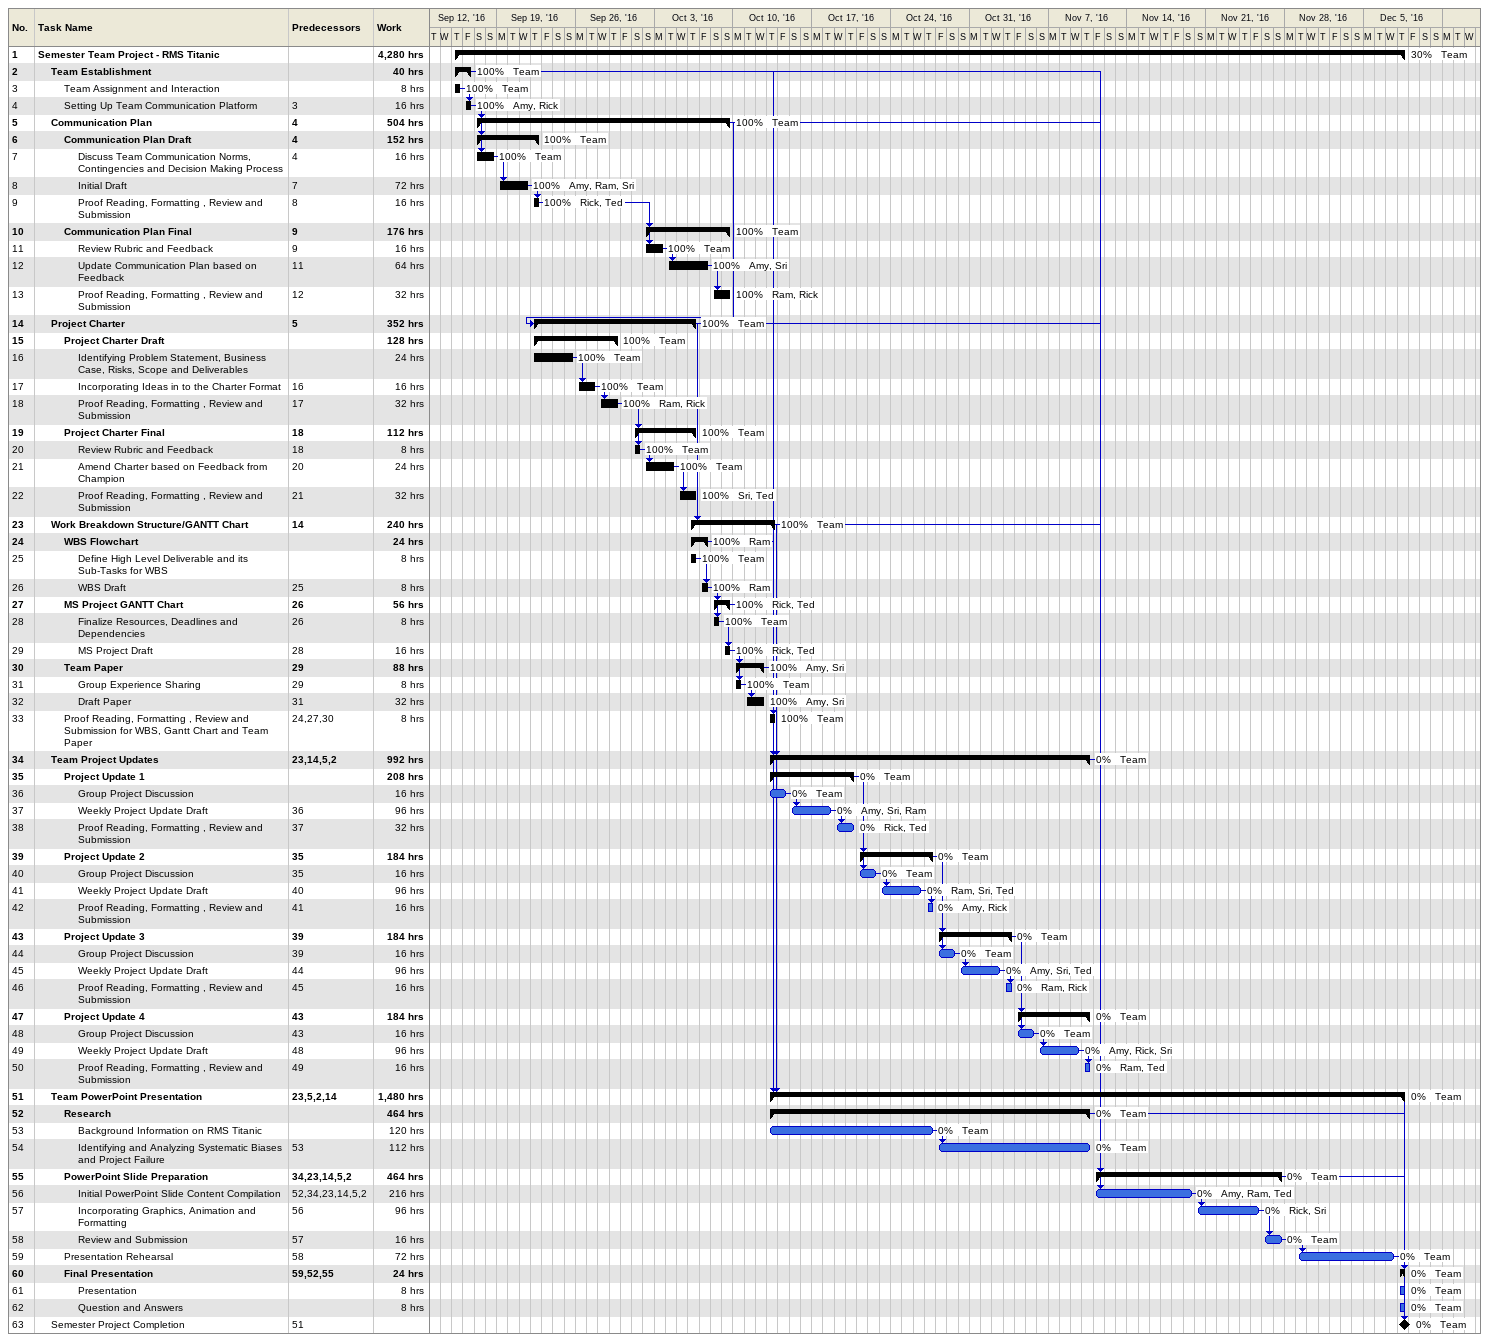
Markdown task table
| ID | Level | Task | Start | Finish | Predecessors | Resources | % complete | Work (h) |
|---|---|---|---|---|---|---|---|---|
| 1 | 1 | **Semester Team Project - RMS Titanic** | 2016-09-15 | 2016-12-08 |  | Team | 30 | 4280 |
| 2 | 2 | **Team Establishment** | 2016-09-15 | 2016-09-16 |  | Team | 100 | 40 |
| 3 | 3 | Team Assignment and Interaction | 2016-09-15 | 2016-09-15 |  | Team | 100 | 8 |
| 4 | 3 | Setting Up Team Communication Platform | 2016-09-16 | 2016-09-16 | 3 | Amy, Rick | 100 | 16 |
| 5 | 2 | **Communication Plan** | 2016-09-17 | 2016-10-09 | 4 | Team | 100 | 504 |
| 6 | 3 | **Communication Plan Draft** | 2016-09-17 | 2016-09-22 | 4 | Team | 100 | 152 |
| 7 | 4 | Discuss Team Communication Norms, Contingencies and Decision Making Process | 2016-09-17 | 2016-09-18 | 4 | Team | 100 | 16 |
| 8 | 4 | Initial Draft | 2016-09-19 | 2016-09-21 | 7 | Amy, Ram, Sri | 100 | 72 |
| 9 | 4 | Proof Reading, Formatting , Review and Submission | 2016-09-22 | 2016-09-22 | 8 | Rick, Ted | 100 | 16 |
| 10 | 3 | **Communication Plan Final** | 2016-10-02 | 2016-10-09 | 9 | Team | 100 | 176 |
| 11 | 4 | Review Rubric and Feedback | 2016-10-02 | 2016-10-03 | 9 | Team | 100 | 16 |
| 12 | 4 | Update Communication Plan based on Feedback | 2016-10-04 | 2016-10-07 | 11 | Amy, Sri | 100 | 64 |
| 13 | 4 | Proof Reading, Formatting , Review and Submission | 2016-10-08 | 2016-10-09 | 12 | Ram, Rick | 100 | 32 |
| 14 | 2 | **Project Charter** | 2016-09-22 | 2016-10-06 | 5 | Team | 100 | 352 |
| 15 | 3 | **Project Charter Draft** | 2016-09-22 | 2016-09-29 |  | Team | 100 | 128 |
| 16 | 4 | Identifying Problem Statement, Business Case, Risks, Scope and Deliverables | 2016-09-22 | 2016-09-25 |  | Team | 100 | 24 |
| 17 | 4 | Incorporating Ideas in to the Charter Format | 2016-09-26 | 2016-09-27 | 16 | Team | 100 | 16 |
| 18 | 4 | Proof Reading, Formatting , Review and Submission | 2016-09-28 | 2016-09-29 | 17 | Ram, Rick | 100 | 32 |
| 19 | 3 | **Project Charter Final** | 2016-10-01 | 2016-10-06 | 18 | Team | 100 | 112 |
| 20 | 4 | Review Rubric and Feedback | 2016-10-01 | 2016-10-01 | 18 | Team | 100 | 8 |
| 21 | 4 | Amend Charter based on Feedback from Champion | 2016-10-02 | 2016-10-04 | 20 | Team | 100 | 24 |
| 22 | 4 | Proof Reading, Formatting , Review and Submission | 2016-10-05 | 2016-10-06 | 21 | Sri, Ted | 100 | 32 |
| 23 | 2 | **Work Breakdown Structure/GANTT Chart** | 2016-10-06 | 2016-10-13 | 14 | Team | 100 | 240 |
| 24 | 3 | **WBS Flowchart** | 2016-10-06 | 2016-10-07 |  | Ram | 100 | 24 |
| 25 | 4 | Define High Level Deliverable and its Sub-Tasks for WBS | 2016-10-06 | 2016-10-06 |  | Team | 100 | 8 |
| 26 | 4 | WBS Draft | 2016-10-07 | 2016-10-07 | 25 | Ram | 100 | 8 |
| 27 | 3 | **MS Project GANTT Chart** | 2016-10-08 | 2016-10-09 | 26 | Rick, Ted | 100 | 56 |
| 28 | 4 | Finalize Resources, Deadlines and Dependencies | 2016-10-08 | 2016-10-08 | 26 | Team | 100 | 8 |
| 29 | 4 | MS Project Draft | 2016-10-09 | 2016-10-09 | 28 | Rick, Ted | 100 | 16 |
| 30 | 3 | **Team Paper** | 2016-10-10 | 2016-10-12 | 29 | Amy, Sri | 100 | 88 |
| 31 | 4 | Group Experience Sharing | 2016-10-10 | 2016-10-10 | 29 | Team | 100 | 8 |
| 32 | 4 | Draft Paper | 2016-10-11 | 2016-10-12 | 31 | Amy, Sri | 100 | 32 |
| 33 | 3 | Proof Reading, Formatting , Review and Submission for WBS, Gantt Chart and Team Paper | 2016-10-13 | 2016-10-13 | 24, 27, 30 | Team | 100 | 8 |
| 34 | 2 | **Team Project Updates** | 2016-10-13 | 2016-11-10 | 23, 14, 5, 2 | Team | 0 | 992 |
| 35 | 3 | **Project Update 1** | 2016-10-13 | 2016-10-20 |  | Team | 0 | 208 |
| 36 | 4 | Group Project Discussion | 2016-10-13 | 2016-10-14 |  | Team | 0 | 16 |
| 37 | 4 | Weekly Project Update Draft | 2016-10-15 | 2016-10-18 | 36 | Amy, Sri, Ram | 0 | 96 |
| 38 | 4 | Proof Reading, Formatting , Review and Submission | 2016-10-19 | 2016-10-20 | 37 | Rick, Ted | 0 | 32 |
| 39 | 3 | **Project Update 2** | 2016-10-21 | 2016-10-27 | 35 | Team | 0 | 184 |
| 40 | 4 | Group Project Discussion | 2016-10-21 | 2016-10-22 | 35 | Team | 0 | 16 |
| 41 | 4 | Weekly Project Update Draft | 2016-10-23 | 2016-10-26 | 40 | Ram, Sri, Ted | 0 | 96 |
| 42 | 4 | Proof Reading, Formatting , Review and Submission | 2016-10-27 | 2016-10-27 | 41 | Amy, Rick | 0 | 16 |
| 43 | 3 | **Project Update 3** | 2016-10-28 | 2016-11-03 | 39 | Team | 0 | 184 |
| 44 | 4 | Group Project Discussion | 2016-10-28 | 2016-10-29 | 39 | Team | 0 | 16 |
| 45 | 4 | Weekly Project Update Draft | 2016-10-30 | 2016-11-02 | 44 | Amy, Sri, Ted | 0 | 96 |
| 46 | 4 | Proof Reading, Formatting , Review and Submission | 2016-11-03 | 2016-11-03 | 45 | Ram, Rick | 0 | 16 |
| 47 | 3 | **Project Update 4** | 2016-11-04 | 2016-11-10 | 43 | Team | 0 | 184 |
| 48 | 4 | Group Project Discussion | 2016-11-04 | 2016-11-05 | 43 | Team | 0 | 16 |
| 49 | 4 | Weekly Project Update Draft | 2016-11-06 | 2016-11-09 | 48 | Amy, Rick, Sri | 0 | 96 |
| 50 | 4 | Proof Reading, Formatting , Review and Submission | 2016-11-10 | 2016-11-10 | 49 | Ram, Ted | 0 | 16 |
| 51 | 2 | **Team PowerPoint Presentation** | 2016-10-13 | 2016-12-08 | 23, 5, 2, 14 | Team | 0 | 1480 |
| 52 | 3 | **Research** | 2016-10-13 | 2016-11-10 |  | Team | 0 | 464 |
| 53 | 4 | Background Information on RMS Titanic | 2016-10-13 | 2016-10-27 |  | Team | 0 | 120 |
| 54 | 4 | Identifying and Analyzing Systematic Biases and Project Failure | 2016-10-28 | 2016-11-10 | 53 | Team | 0 | 112 |
| 55 | 3 | **PowerPoint Slide Preparation** | 2016-11-11 | 2016-11-27 | 34, 23, 14, 5, 2 | Team | 0 | 464 |
| 56 | 4 | Initial PowerPoint Slide Content Compilation | 2016-11-11 | 2016-11-19 | 52, 34, 23, 14, 5, 2 | Amy, Ram, Ted | 0 | 216 |
| 57 | 4 | Incorporating Graphics, Animation and Formatting | 2016-11-20 | 2016-11-25 | 56 | Rick, Sri | 0 | 96 |
| 58 | 4 | Review and Submission | 2016-11-26 | 2016-11-27 | 57 | Team | 0 | 16 |
| 59 | 3 | Presentation Rehearsal | 2016-11-29 | 2016-12-07 | 58 | Team | 0 | 72 |
| 60 | 3 | **Final Presentation** | 2016-12-08 | 2016-12-08 | 59, 52, 55 | Team | 0 | 24 |
| 61 | 4 | Presentation | 2016-12-08 | 2016-12-08 |  | Team | 0 | 8 |
| 62 | 4 | Question and Answers | 2016-12-08 | 2016-12-08 |  | Team | 0 | 8 |
| 63 | 2 | Semester Project Completion (milestone) | 2016-12-08 | 2016-12-08 | 51 | Team | 0 |  |
